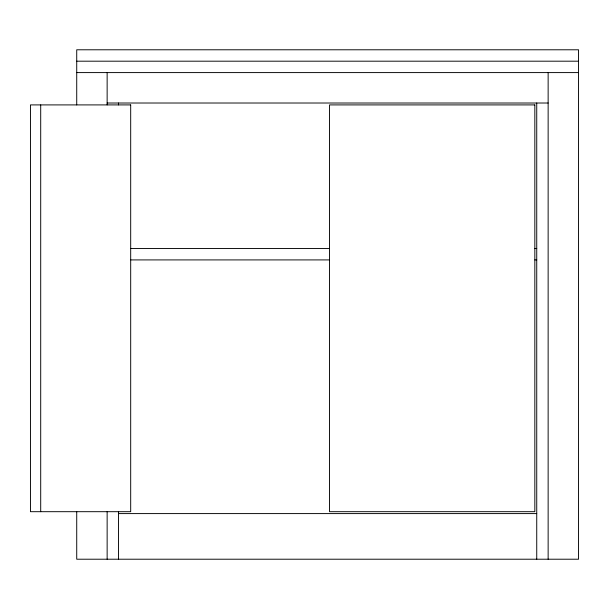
<?xml version="1.0" encoding="UTF-8"?>
<svg xmlns="http://www.w3.org/2000/svg" width="609" height="609" viewBox="0 0 609 609"><rect width="100%" height="100%" fill="white"/><g stroke="black" fill="none" stroke-linecap="round" stroke-linejoin="round"><path stroke-width="0.91" d="M76.726 61.189L578.55 61.189M76.726 72.593L578.55 72.593M107.138 103.012L548.138 103.012M130.897 248.51L329.538 248.51M534.831 248.51L536.735 248.51M130.897 259.914L329.538 259.914M534.831 259.914L536.735 259.914M118.542 513.593L536.735 513.593M548.138 72.593L548.138 559.214M536.735 103.012L536.735 559.214M118.542 103.012L118.542 104.908M118.542 511.689L118.542 559.214M107.138 72.593L107.138 104.908M107.138 511.689L107.138 559.214M76.726 104.908L76.726 49.786L578.55 49.786L578.55 559.214L76.726 559.214L76.726 511.689M40.704 104.908L40.704 511.689M130.691 104.908L30.45 104.908L30.45 511.689L130.691 511.689L130.691 104.908M534.831 104.908L329.538 104.908L329.538 511.689L534.831 511.689L534.831 104.908"/></g></svg>
